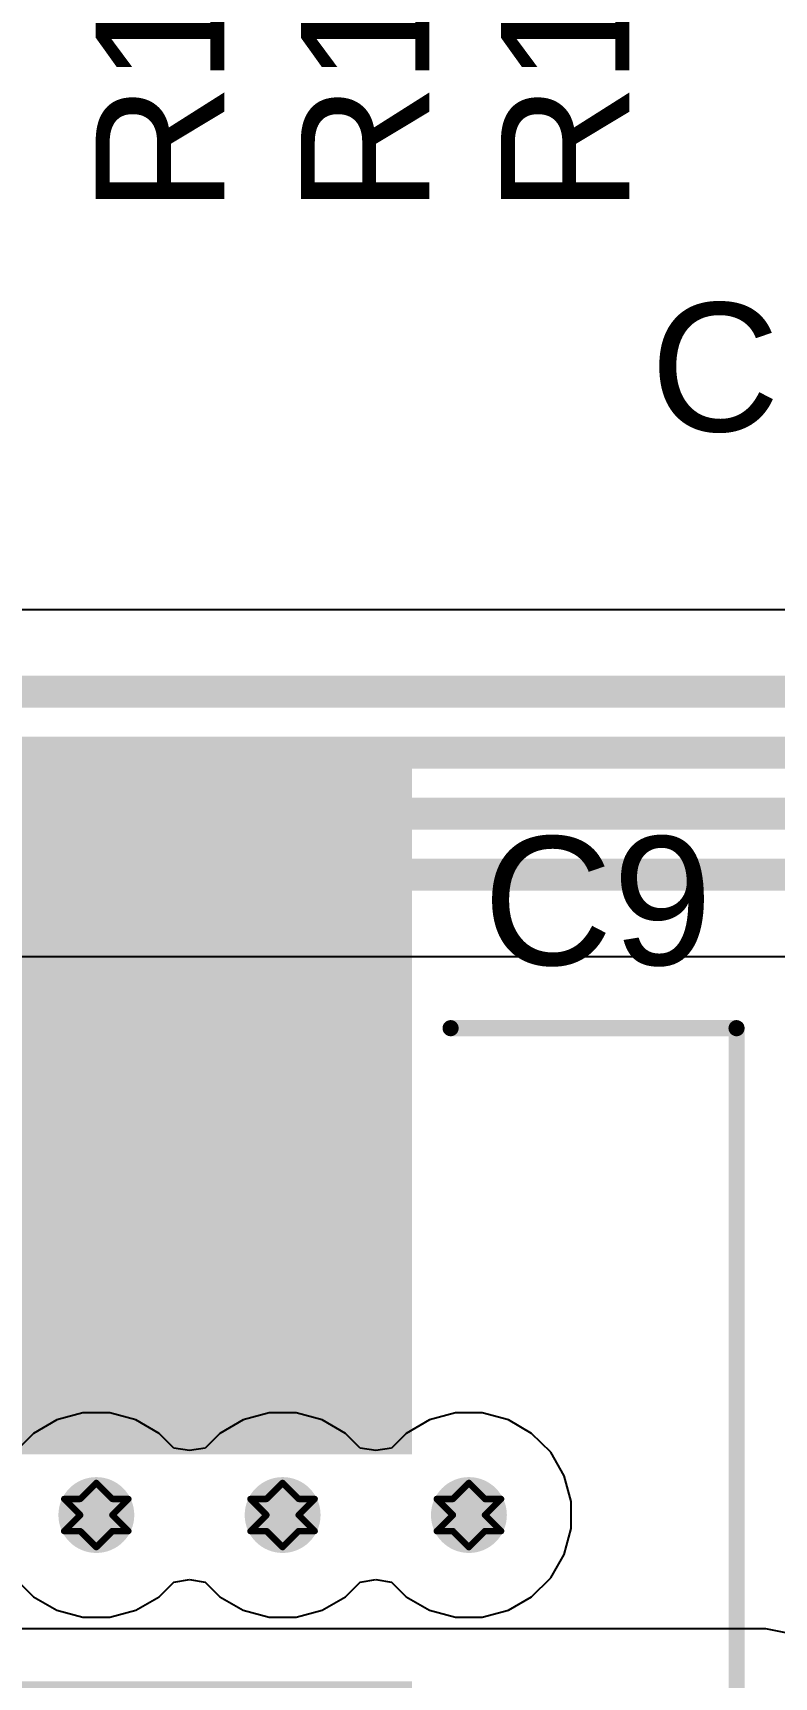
# Model space of a CAD drawing. Header units: inches. Extents: x -3 to 5437, y -3 to 5435.
# Drawn here: x 58.87 to 64.73, y 38.69 to 51.69 of the extents above; entities that cross this region are included whole.
import ezdxf

# ---------------------------------------------------------------- set-up
doc = ezdxf.new("R2010")
doc.units = ezdxf.units.IN
for name, color, linetype in [('Bottom Layer', 5, 'Continuous'), ('Bottom Solder', 6, 'Continuous'), ('Drill Drawing', 1, 'Continuous'), ('GND', 16, 'Continuous'), ('PWR', 76, 'Continuous'), ('Top Layer', 1, 'Continuous'), ('Top Overlay', 2, 'Continuous'), ('Top Paste', 8, 'Continuous'), ('Top Solder', 216, 'Continuous'), ('Via Holes', 16, 'Continuous')]:
    doc.layers.add(name, color=color, linetype=linetype)
doc.styles.add('Arial', font='', dxfattribs={"height": 0.2})
doc.styles.get('Arial').set_extended_font_data('Arial')

# ---------------------------------------------------------------- blocks, each defined once
blk = doc.blocks.new('UWX1E101MCL1GB_370')
at = {"layer": 'Top Layer'}
for points in [[(-1, 1.65), (-1, -1.65), (-6.3, -1.65), (-6.3, 1.65)], [(6.3, 1.65), (6.3, -1.65), (1, -1.65), (1, 1.65)]]:
    blk.add_hatch(color=1, dxfattribs=at).paths.add_polyline_path(points)
at = {"layer": 'Top Paste'}
for points in [[(-1, 1.65), (-1, -1.65), (-6.3, -1.65), (-6.3, 1.65)], [(6.3, 1.65), (6.3, -1.65), (1, -1.65), (1, 1.65)]]:
    blk.add_hatch(color=8, dxfattribs=at).paths.add_polyline_path(points)
at = {"layer": 'Top Solder'}
for points in [[(-0.898, 1.752), (-0.898, -1.752), (-6.402, -1.752), (-6.402, 1.752)], [(6.402, 1.752), (6.402, -1.752), (0.898, -1.752), (0.898, 1.752)]]:
    blk.add_hatch(color=216, dxfattribs=at).paths.add_polyline_path(points)
at = {"layer": 'Top Overlay'}
for points in [[(-3.15, 4.318, 0.127, 0.127, 0), (-4.242, 3.226, 0.127, 0.127, 0)], [(-3.15, 4.318, 0.127, 0.127, 0), (4.267, 4.318, 0.127, 0.127, 0)], [(4.267, 4.318, 0.127, 0.127, 0), (4.267, 2.057, 0.127, 0.127, 0)], [(-4.242, 3.226, 0.127, 0.127, 0), (-4.242, 2.184, 0.127, 0.127, 0)], [(-5.283, 2.489, 0.127, 0.127, 0), (-5.283, 1.88, 0.127, 0.127, 0)], [(-5.588, 2.184, 0.127, 0.127, 0), (-4.978, 2.184, 0.127, 0.127, 0)], [(4.267, -2.057, 0.127, 0.127, 0), (4.267, -4.318, 0.127, 0.127, 0)], [(-4.242, -2.184, 0.127, 0.127, 0), (-4.242, -3.226, 0.127, 0.127, 0)], [(-4.242, -3.226, 0.127, 0.127, 0), (-3.15, -4.318, 0.127, 0.127, 0)], [(-3.15, -4.318, 0.127, 0.127, 0), (4.267, -4.318, 0.127, 0.127, 0)]]:
    blk.add_lwpolyline(points, format="xyseb", dxfattribs=at)
for points in [[(-3.181, 4.318, 0.0635, 0.0635, 1), (-3.118, 4.318, 0.0635, 0.0635, 1)], [(-3.181, 4.318, 0.0635, 0.0635, 1), (-3.118, 4.318, 0.0635, 0.0635, 1)], [(4.235, 4.318, 0.0635, 0.0635, 1), (4.299, 4.318, 0.0635, 0.0635, 1)], [(4.235, 4.318, 0.0635, 0.0635, 1), (4.299, 4.318, 0.0635, 0.0635, 1)], [(-4.274, 3.226, 0.0635, 0.0635, 1), (-4.21, 3.226, 0.0635, 0.0635, 1)], [(-4.274, 3.226, 0.0635, 0.0635, 1), (-4.21, 3.226, 0.0635, 0.0635, 1)], [(-5.315, 2.489, 0.0635, 0.0635, 1), (-5.251, 2.489, 0.0635, 0.0635, 1)], [(-5.62, 2.184, 0.0635, 0.0635, 1), (-5.556, 2.184, 0.0635, 0.0635, 1)], [(-5.01, 2.184, 0.0635, 0.0635, 1), (-4.947, 2.184, 0.0635, 0.0635, 1)], [(-4.274, 2.184, 0.0635, 0.0635, 1), (-4.21, 2.184, 0.0635, 0.0635, 1)], [(4.235, 2.057, 0.0635, 0.0635, 1), (4.299, 2.057, 0.0635, 0.0635, 1)], [(-5.315, 1.88, 0.0635, 0.0635, 1), (-5.251, 1.88, 0.0635, 0.0635, 1)], [(4.235, -2.057, 0.0635, 0.0635, 1), (4.299, -2.057, 0.0635, 0.0635, 1)], [(-4.274, -2.184, 0.0635, 0.0635, 1), (-4.21, -2.184, 0.0635, 0.0635, 1)], [(-4.274, -3.226, 0.0635, 0.0635, 1), (-4.21, -3.226, 0.0635, 0.0635, 1)], [(-4.274, -3.226, 0.0635, 0.0635, 1), (-4.21, -3.226, 0.0635, 0.0635, 1)], [(-3.181, -4.318, 0.0635, 0.0635, 1), (-3.118, -4.318, 0.0635, 0.0635, 1)], [(-3.181, -4.318, 0.0635, 0.0635, 1), (-3.118, -4.318, 0.0635, 0.0635, 1)], [(4.235, -4.318, 0.0635, 0.0635, 1), (4.299, -4.318, 0.0635, 0.0635, 1)], [(4.235, -4.318, 0.0635, 0.0635, 1), (4.299, -4.318, 0.0635, 0.0635, 1)]]:
    blk.add_lwpolyline(points, format="xyseb", close=True, dxfattribs=at)

msp = doc.modelspace()

# ---------------------------------------------------------------- hatches: boundary and pattern name
at = {"layer": 'Bottom Layer'}
h = msp.add_hatch(color=5, dxfattribs=at)
edge = h.paths.add_edge_path()
edge.add_arc((59.375, 39.97), 0.3, 0, 360)
h = msp.add_hatch(color=5, dxfattribs=at)
edge = h.paths.add_edge_path()
edge.add_arc((60.848, 39.97), 0.3, 0, 360)
h = msp.add_hatch(color=5, dxfattribs=at)
edge = h.paths.add_edge_path()
edge.add_arc((62.321, 39.97), 0.3, 0, 360)
at = {"layer": 'Bottom Solder'}
h = msp.add_hatch(color=6, dxfattribs=at)
edge = h.paths.add_edge_path()
edge.add_arc((59.375, 39.97), 0.15, 0, 360)
h = msp.add_hatch(color=6, dxfattribs=at)
edge = h.paths.add_edge_path()
edge.add_arc((60.848, 39.97), 0.15, 0, 360)
h = msp.add_hatch(color=6, dxfattribs=at)
edge = h.paths.add_edge_path()
edge.add_arc((62.321, 39.97), 0.15, 0, 360)
at = {"layer": 'GND'}
h = msp.add_hatch(color=16, dxfattribs=at)
edge = h.paths.add_edge_path()
edge.add_arc((59.375, 39.97), 0.3, 0, 360)
h = msp.add_hatch(color=16, dxfattribs=at)
edge = h.paths.add_edge_path()
edge.add_arc((60.848, 39.97), 0.3, 0, 360)
h = msp.add_hatch(color=16, dxfattribs=at)
edge = h.paths.add_edge_path()
edge.add_arc((62.321, 39.97), 0.3, 0, 360)
at = {"layer": 'PWR'}
h = msp.add_hatch(color=76, dxfattribs=at)
edge = h.paths.add_edge_path()
edge.add_arc((59.375, 39.97), 0.3, 0, 360)
h = msp.add_hatch(color=76, dxfattribs=at)
edge = h.paths.add_edge_path()
edge.add_arc((60.848, 39.97), 0.3, 0, 360)
h = msp.add_hatch(color=76, dxfattribs=at)
edge = h.paths.add_edge_path()
edge.add_arc((62.321, 39.97), 0.3, 0, 360)
at = {"layer": 'Top Layer'}
h = msp.add_hatch(color=1, dxfattribs=at)
edge = h.paths.add_edge_path()
edge.add_arc((59.375, 39.97), 0.3, 0, 360)
h = msp.add_hatch(color=1, dxfattribs=at)
edge = h.paths.add_edge_path()
edge.add_arc((60.848, 39.97), 0.3, 0, 360)
h = msp.add_hatch(color=1, dxfattribs=at)
edge = h.paths.add_edge_path()
edge.add_arc((62.321, 39.97), 0.3, 0, 360)
at = {"layer": 'Top Solder'}
h = msp.add_hatch(color=216, dxfattribs=at)
edge = h.paths.add_edge_path()
edge.add_arc((59.375, 39.97), 0.15, 0, 360)
h = msp.add_hatch(color=216, dxfattribs=at)
edge = h.paths.add_edge_path()
edge.add_arc((60.848, 39.97), 0.15, 0, 360)
h = msp.add_hatch(color=216, dxfattribs=at)
edge = h.paths.add_edge_path()
edge.add_arc((62.321, 39.97), 0.15, 0, 360)
at = {"layer": 'Via Holes'}
h = msp.add_hatch(color=7, dxfattribs=at)
edge = h.paths.add_edge_path()
edge.add_arc((59.375, 39.97), 0.15, 0, 360)
h = msp.add_hatch(color=7, dxfattribs=at)
edge = h.paths.add_edge_path()
edge.add_arc((60.848, 39.97), 0.15, 0, 360)
h = msp.add_hatch(color=7, dxfattribs=at)
edge = h.paths.add_edge_path()
edge.add_arc((62.321, 39.97), 0.15, 0, 360)

# ---------------------------------------------------------------- linework, layer by layer
at = {"layer": 'Bottom Layer'}
for p, q in [((90.711, 47.129), (57.308, 47.129)), ((46.618, 44.387), (82.171, 44.387))]:
    msp.add_line(p, q, dxfattribs=at)
for points in [[(43.995, 46.482, 0.254, 0.254, 0), (94.916, 46.482, 0.254, 0.254, 0)], [(44.52, 45.999, 0.254, 0.254, 0), (95.044, 45.999, 0.254, 0.254, 0)], [(46.015, 45.517, 0.254, 0.254, 0), (95.172, 45.517, 0.254, 0.254, 0)], [(46.282, 45.034, 0.254, 0.254, 0), (95.3, 45.034, 0.254, 0.254, 0)]]:
    msp.add_lwpolyline(points, format="xyseb", dxfattribs=at)
at = {"layer": 'Drill Drawing'}
for points in [[(59.248, 40.097, 0.0508, 0.0508, 0), (59.375, 40.224, 0.0508, 0.0508, 0)], [(59.375, 40.224, 0.0508, 0.0508, 0), (59.502, 40.097, 0.0508, 0.0508, 0)], [(60.721, 40.097, 0.0508, 0.0508, 0), (60.848, 40.224, 0.0508, 0.0508, 0)], [(60.848, 40.224, 0.0508, 0.0508, 0), (60.975, 40.097, 0.0508, 0.0508, 0)], [(62.194, 40.097, 0.0508, 0.0508, 0), (62.321, 40.224, 0.0508, 0.0508, 0)], [(62.321, 40.224, 0.0508, 0.0508, 0), (62.448, 40.097, 0.0508, 0.0508, 0)], [(59.121, 40.097, 0.0508, 0.0508, 0), (59.248, 39.97, 0.0508, 0.0508, 0)], [(59.121, 40.097, 0.0508, 0.0508, 0), (59.248, 40.097, 0.0508, 0.0508, 0)], [(59.502, 40.097, 0.0508, 0.0508, 0), (59.629, 40.097, 0.0508, 0.0508, 0)], [(59.502, 39.97, 0.0508, 0.0508, 0), (59.629, 40.097, 0.0508, 0.0508, 0)], [(60.594, 40.097, 0.0508, 0.0508, 0), (60.721, 39.97, 0.0508, 0.0508, 0)], [(60.594, 40.097, 0.0508, 0.0508, 0), (60.721, 40.097, 0.0508, 0.0508, 0)], [(60.975, 40.097, 0.0508, 0.0508, 0), (61.102, 40.097, 0.0508, 0.0508, 0)], [(60.975, 39.97, 0.0508, 0.0508, 0), (61.102, 40.097, 0.0508, 0.0508, 0)], [(62.067, 40.097, 0.0508, 0.0508, 0), (62.194, 39.97, 0.0508, 0.0508, 0)], [(62.067, 40.097, 0.0508, 0.0508, 0), (62.194, 40.097, 0.0508, 0.0508, 0)], [(62.448, 40.097, 0.0508, 0.0508, 0), (62.575, 40.097, 0.0508, 0.0508, 0)], [(62.448, 39.97, 0.0508, 0.0508, 0), (62.575, 40.097, 0.0508, 0.0508, 0)], [(59.121, 39.843, 0.0508, 0.0508, 0), (59.248, 39.97, 0.0508, 0.0508, 0)], [(59.502, 39.97, 0.0508, 0.0508, 0), (59.629, 39.843, 0.0508, 0.0508, 0)], [(60.594, 39.843, 0.0508, 0.0508, 0), (60.721, 39.97, 0.0508, 0.0508, 0)], [(60.975, 39.97, 0.0508, 0.0508, 0), (61.102, 39.843, 0.0508, 0.0508, 0)], [(62.067, 39.843, 0.0508, 0.0508, 0), (62.194, 39.97, 0.0508, 0.0508, 0)], [(62.448, 39.97, 0.0508, 0.0508, 0), (62.575, 39.843, 0.0508, 0.0508, 0)], [(59.121, 39.843, 0.0508, 0.0508, 0), (59.248, 39.843, 0.0508, 0.0508, 0)], [(59.248, 39.843, 0.0508, 0.0508, 0), (59.375, 39.716, 0.0508, 0.0508, 0)], [(59.375, 39.716, 0.0508, 0.0508, 0), (59.502, 39.843, 0.0508, 0.0508, 0)], [(59.502, 39.843, 0.0508, 0.0508, 0), (59.629, 39.843, 0.0508, 0.0508, 0)], [(60.594, 39.843, 0.0508, 0.0508, 0), (60.721, 39.843, 0.0508, 0.0508, 0)], [(60.721, 39.843, 0.0508, 0.0508, 0), (60.848, 39.716, 0.0508, 0.0508, 0)], [(60.848, 39.716, 0.0508, 0.0508, 0), (60.975, 39.843, 0.0508, 0.0508, 0)], [(60.975, 39.843, 0.0508, 0.0508, 0), (61.102, 39.843, 0.0508, 0.0508, 0)], [(62.067, 39.843, 0.0508, 0.0508, 0), (62.194, 39.843, 0.0508, 0.0508, 0)], [(62.194, 39.843, 0.0508, 0.0508, 0), (62.321, 39.716, 0.0508, 0.0508, 0)], [(62.321, 39.716, 0.0508, 0.0508, 0), (62.448, 39.843, 0.0508, 0.0508, 0)], [(62.448, 39.843, 0.0508, 0.0508, 0), (62.575, 39.843, 0.0508, 0.0508, 0)]]:
    msp.add_lwpolyline(points, format="xyseb", dxfattribs=at)
for points in [[(59.362, 40.224, 0.0254, 0.0254, 1), (59.387, 40.224, 0.0254, 0.0254, 1)], [(59.362, 40.224, 0.0254, 0.0254, 1), (59.387, 40.224, 0.0254, 0.0254, 1)], [(60.835, 40.224, 0.0254, 0.0254, 1), (60.86, 40.224, 0.0254, 0.0254, 1)], [(60.835, 40.224, 0.0254, 0.0254, 1), (60.86, 40.224, 0.0254, 0.0254, 1)], [(62.308, 40.224, 0.0254, 0.0254, 1), (62.334, 40.224, 0.0254, 0.0254, 1)], [(62.308, 40.224, 0.0254, 0.0254, 1), (62.334, 40.224, 0.0254, 0.0254, 1)], [(59.108, 40.097, 0.0254, 0.0254, 1), (59.133, 40.097, 0.0254, 0.0254, 1)], [(59.108, 40.097, 0.0254, 0.0254, 1), (59.133, 40.097, 0.0254, 0.0254, 1)], [(59.235, 40.097, 0.0254, 0.0254, 1), (59.26, 40.097, 0.0254, 0.0254, 1)], [(59.235, 40.097, 0.0254, 0.0254, 1), (59.26, 40.097, 0.0254, 0.0254, 1)], [(59.489, 40.097, 0.0254, 0.0254, 1), (59.514, 40.097, 0.0254, 0.0254, 1)], [(59.489, 40.097, 0.0254, 0.0254, 1), (59.514, 40.097, 0.0254, 0.0254, 1)], [(59.616, 40.097, 0.0254, 0.0254, 1), (59.641, 40.097, 0.0254, 0.0254, 1)], [(59.616, 40.097, 0.0254, 0.0254, 1), (59.641, 40.097, 0.0254, 0.0254, 1)], [(60.581, 40.097, 0.0254, 0.0254, 1), (60.606, 40.097, 0.0254, 0.0254, 1)], [(60.581, 40.097, 0.0254, 0.0254, 1), (60.606, 40.097, 0.0254, 0.0254, 1)], [(60.708, 40.097, 0.0254, 0.0254, 1), (60.733, 40.097, 0.0254, 0.0254, 1)], [(60.708, 40.097, 0.0254, 0.0254, 1), (60.733, 40.097, 0.0254, 0.0254, 1)], [(60.962, 40.097, 0.0254, 0.0254, 1), (60.987, 40.097, 0.0254, 0.0254, 1)], [(60.962, 40.097, 0.0254, 0.0254, 1), (60.987, 40.097, 0.0254, 0.0254, 1)], [(61.089, 40.097, 0.0254, 0.0254, 1), (61.114, 40.097, 0.0254, 0.0254, 1)], [(61.089, 40.097, 0.0254, 0.0254, 1), (61.114, 40.097, 0.0254, 0.0254, 1)], [(62.054, 40.097, 0.0254, 0.0254, 1), (62.08, 40.097, 0.0254, 0.0254, 1)], [(62.054, 40.097, 0.0254, 0.0254, 1), (62.08, 40.097, 0.0254, 0.0254, 1)], [(62.181, 40.097, 0.0254, 0.0254, 1), (62.207, 40.097, 0.0254, 0.0254, 1)], [(62.181, 40.097, 0.0254, 0.0254, 1), (62.207, 40.097, 0.0254, 0.0254, 1)], [(62.435, 40.097, 0.0254, 0.0254, 1), (62.461, 40.097, 0.0254, 0.0254, 1)], [(62.435, 40.097, 0.0254, 0.0254, 1), (62.461, 40.097, 0.0254, 0.0254, 1)], [(62.562, 40.097, 0.0254, 0.0254, 1), (62.588, 40.097, 0.0254, 0.0254, 1)], [(62.562, 40.097, 0.0254, 0.0254, 1), (62.588, 40.097, 0.0254, 0.0254, 1)], [(59.235, 39.97, 0.0254, 0.0254, 1), (59.26, 39.97, 0.0254, 0.0254, 1)], [(59.235, 39.97, 0.0254, 0.0254, 1), (59.26, 39.97, 0.0254, 0.0254, 1)], [(59.489, 39.97, 0.0254, 0.0254, 1), (59.514, 39.97, 0.0254, 0.0254, 1)], [(59.489, 39.97, 0.0254, 0.0254, 1), (59.514, 39.97, 0.0254, 0.0254, 1)], [(60.708, 39.97, 0.0254, 0.0254, 1), (60.733, 39.97, 0.0254, 0.0254, 1)], [(60.708, 39.97, 0.0254, 0.0254, 1), (60.733, 39.97, 0.0254, 0.0254, 1)], [(60.962, 39.97, 0.0254, 0.0254, 1), (60.987, 39.97, 0.0254, 0.0254, 1)], [(60.962, 39.97, 0.0254, 0.0254, 1), (60.987, 39.97, 0.0254, 0.0254, 1)], [(62.181, 39.97, 0.0254, 0.0254, 1), (62.207, 39.97, 0.0254, 0.0254, 1)], [(62.181, 39.97, 0.0254, 0.0254, 1), (62.207, 39.97, 0.0254, 0.0254, 1)], [(62.435, 39.97, 0.0254, 0.0254, 1), (62.461, 39.97, 0.0254, 0.0254, 1)], [(62.435, 39.97, 0.0254, 0.0254, 1), (62.461, 39.97, 0.0254, 0.0254, 1)], [(59.108, 39.843, 0.0254, 0.0254, 1), (59.133, 39.843, 0.0254, 0.0254, 1)], [(59.108, 39.843, 0.0254, 0.0254, 1), (59.133, 39.843, 0.0254, 0.0254, 1)], [(59.235, 39.843, 0.0254, 0.0254, 1), (59.26, 39.843, 0.0254, 0.0254, 1)], [(59.235, 39.843, 0.0254, 0.0254, 1), (59.26, 39.843, 0.0254, 0.0254, 1)], [(59.489, 39.843, 0.0254, 0.0254, 1), (59.514, 39.843, 0.0254, 0.0254, 1)], [(59.489, 39.843, 0.0254, 0.0254, 1), (59.514, 39.843, 0.0254, 0.0254, 1)], [(59.616, 39.843, 0.0254, 0.0254, 1), (59.641, 39.843, 0.0254, 0.0254, 1)], [(59.616, 39.843, 0.0254, 0.0254, 1), (59.641, 39.843, 0.0254, 0.0254, 1)], [(60.581, 39.843, 0.0254, 0.0254, 1), (60.606, 39.843, 0.0254, 0.0254, 1)], [(60.581, 39.843, 0.0254, 0.0254, 1), (60.606, 39.843, 0.0254, 0.0254, 1)], [(60.708, 39.843, 0.0254, 0.0254, 1), (60.733, 39.843, 0.0254, 0.0254, 1)], [(60.708, 39.843, 0.0254, 0.0254, 1), (60.733, 39.843, 0.0254, 0.0254, 1)], [(60.962, 39.843, 0.0254, 0.0254, 1), (60.987, 39.843, 0.0254, 0.0254, 1)], [(60.962, 39.843, 0.0254, 0.0254, 1), (60.987, 39.843, 0.0254, 0.0254, 1)], [(61.089, 39.843, 0.0254, 0.0254, 1), (61.114, 39.843, 0.0254, 0.0254, 1)], [(61.089, 39.843, 0.0254, 0.0254, 1), (61.114, 39.843, 0.0254, 0.0254, 1)], [(62.054, 39.843, 0.0254, 0.0254, 1), (62.08, 39.843, 0.0254, 0.0254, 1)], [(62.054, 39.843, 0.0254, 0.0254, 1), (62.08, 39.843, 0.0254, 0.0254, 1)], [(62.181, 39.843, 0.0254, 0.0254, 1), (62.207, 39.843, 0.0254, 0.0254, 1)], [(62.181, 39.843, 0.0254, 0.0254, 1), (62.207, 39.843, 0.0254, 0.0254, 1)], [(62.435, 39.843, 0.0254, 0.0254, 1), (62.461, 39.843, 0.0254, 0.0254, 1)], [(62.435, 39.843, 0.0254, 0.0254, 1), (62.461, 39.843, 0.0254, 0.0254, 1)], [(62.562, 39.843, 0.0254, 0.0254, 1), (62.588, 39.843, 0.0254, 0.0254, 1)], [(62.562, 39.843, 0.0254, 0.0254, 1), (62.588, 39.843, 0.0254, 0.0254, 1)], [(59.362, 39.716, 0.0254, 0.0254, 1), (59.387, 39.716, 0.0254, 0.0254, 1)], [(59.362, 39.716, 0.0254, 0.0254, 1), (59.387, 39.716, 0.0254, 0.0254, 1)], [(60.835, 39.716, 0.0254, 0.0254, 1), (60.86, 39.716, 0.0254, 0.0254, 1)], [(60.835, 39.716, 0.0254, 0.0254, 1), (60.86, 39.716, 0.0254, 0.0254, 1)], [(62.308, 39.716, 0.0254, 0.0254, 1), (62.334, 39.716, 0.0254, 0.0254, 1)], [(62.308, 39.716, 0.0254, 0.0254, 1), (62.334, 39.716, 0.0254, 0.0254, 1)]]:
    msp.add_lwpolyline(points, format="xyseb", close=True, dxfattribs=at)
at = {"layer": 'PWR'}
for p, q in [((59.063, 40.722), (58.878, 40.616)), ((59.268, 40.778), (59.063, 40.722)), ((59.481, 40.778), (59.268, 40.778)), ((59.686, 40.722), (59.481, 40.778)), ((59.871, 40.616), (59.686, 40.722)), ((60.536, 40.722), (60.352, 40.616)), ((60.741, 40.778), (60.536, 40.722)), ((60.954, 40.778), (60.741, 40.778)), ((61.16, 40.722), (60.954, 40.778)), ((61.344, 40.616), (61.16, 40.722)), ((62.009, 40.722), (61.825, 40.616)), ((62.215, 40.778), (62.009, 40.722)), ((62.427, 40.778), (62.215, 40.778)), ((62.633, 40.722), (62.427, 40.778)), ((62.817, 40.616), (62.633, 40.722)), ((58.878, 40.616), (58.763, 40.5)), ((59.987, 40.5), (59.871, 40.616)), ((60.352, 40.616), (60.236, 40.5)), ((61.46, 40.5), (61.344, 40.616)), ((61.825, 40.616), (61.709, 40.5)), ((62.968, 40.466), (62.817, 40.616)), ((60.111, 40.48), (59.987, 40.5)), ((60.236, 40.5), (60.111, 40.48)), ((61.584, 40.48), (61.46, 40.5)), ((61.709, 40.5), (61.584, 40.48)), ((63.074, 40.281), (62.968, 40.466)), ((63.129, 40.076), (63.074, 40.281)), ((63.129, 39.863), (63.129, 40.076)), ((63.074, 39.658), (63.129, 39.863)), ((62.968, 39.473), (63.074, 39.658)), ((58.763, 39.439), (58.878, 39.323)), ((59.871, 39.323), (59.987, 39.439)), ((59.987, 39.439), (60.111, 39.459)), ((60.111, 39.459), (60.236, 39.439)), ((60.236, 39.439), (60.352, 39.323)), ((61.344, 39.323), (61.46, 39.439)), ((61.46, 39.439), (61.584, 39.459)), ((61.584, 39.459), (61.709, 39.439)), ((61.709, 39.439), (61.825, 39.323)), ((62.817, 39.323), (62.968, 39.473)), ((58.878, 39.323), (59.063, 39.217)), ((59.686, 39.217), (59.871, 39.323)), ((60.352, 39.323), (60.536, 39.217)), ((61.16, 39.217), (61.344, 39.323)), ((61.825, 39.323), (62.009, 39.217)), ((62.633, 39.217), (62.817, 39.323)), ((59.063, 39.217), (59.268, 39.162)), ((59.268, 39.162), (59.481, 39.162)), ((59.481, 39.162), (59.686, 39.217)), ((60.536, 39.217), (60.741, 39.162)), ((60.741, 39.162), (60.954, 39.162)), ((60.954, 39.162), (61.16, 39.217)), ((62.009, 39.217), (62.215, 39.162)), ((62.215, 39.162), (62.427, 39.162)), ((62.427, 39.162), (62.633, 39.217))]:
    msp.add_line(p, q, dxfattribs=at)
at = {"layer": 'Top Layer'}
for p, q in [((64.668, 39.071), (58.469, 39.071)), ((64.866, 39.031), (64.668, 39.071))]:
    msp.add_line(p, q, dxfattribs=at)

# ---------------------------------------------------------------- block references
at = {"rotation": 90}
msp.add_blockref('UWX1E101MCL1GB_370', (60.119, 39.553), dxfattribs=at)

# ---------------------------------------------------------------- texts
at = {"layer": 'Top Overlay', "style": 'Arial'}
for s, p in [('R109', (60.386, 50.261)), ('R165', (62.008, 50.261)), ('R167', (63.59, 50.261))]:
    msp.add_text(s, height=1.016, rotation=90, dxfattribs=at).set_placement(p)
for s, p in [('C16', (63.754, 48.54)), ('C9', (62.432, 44.32))]:
    msp.add_text(s, height=1.016, dxfattribs=at).set_placement(p)

doc.saveas('drawing.dxf')
